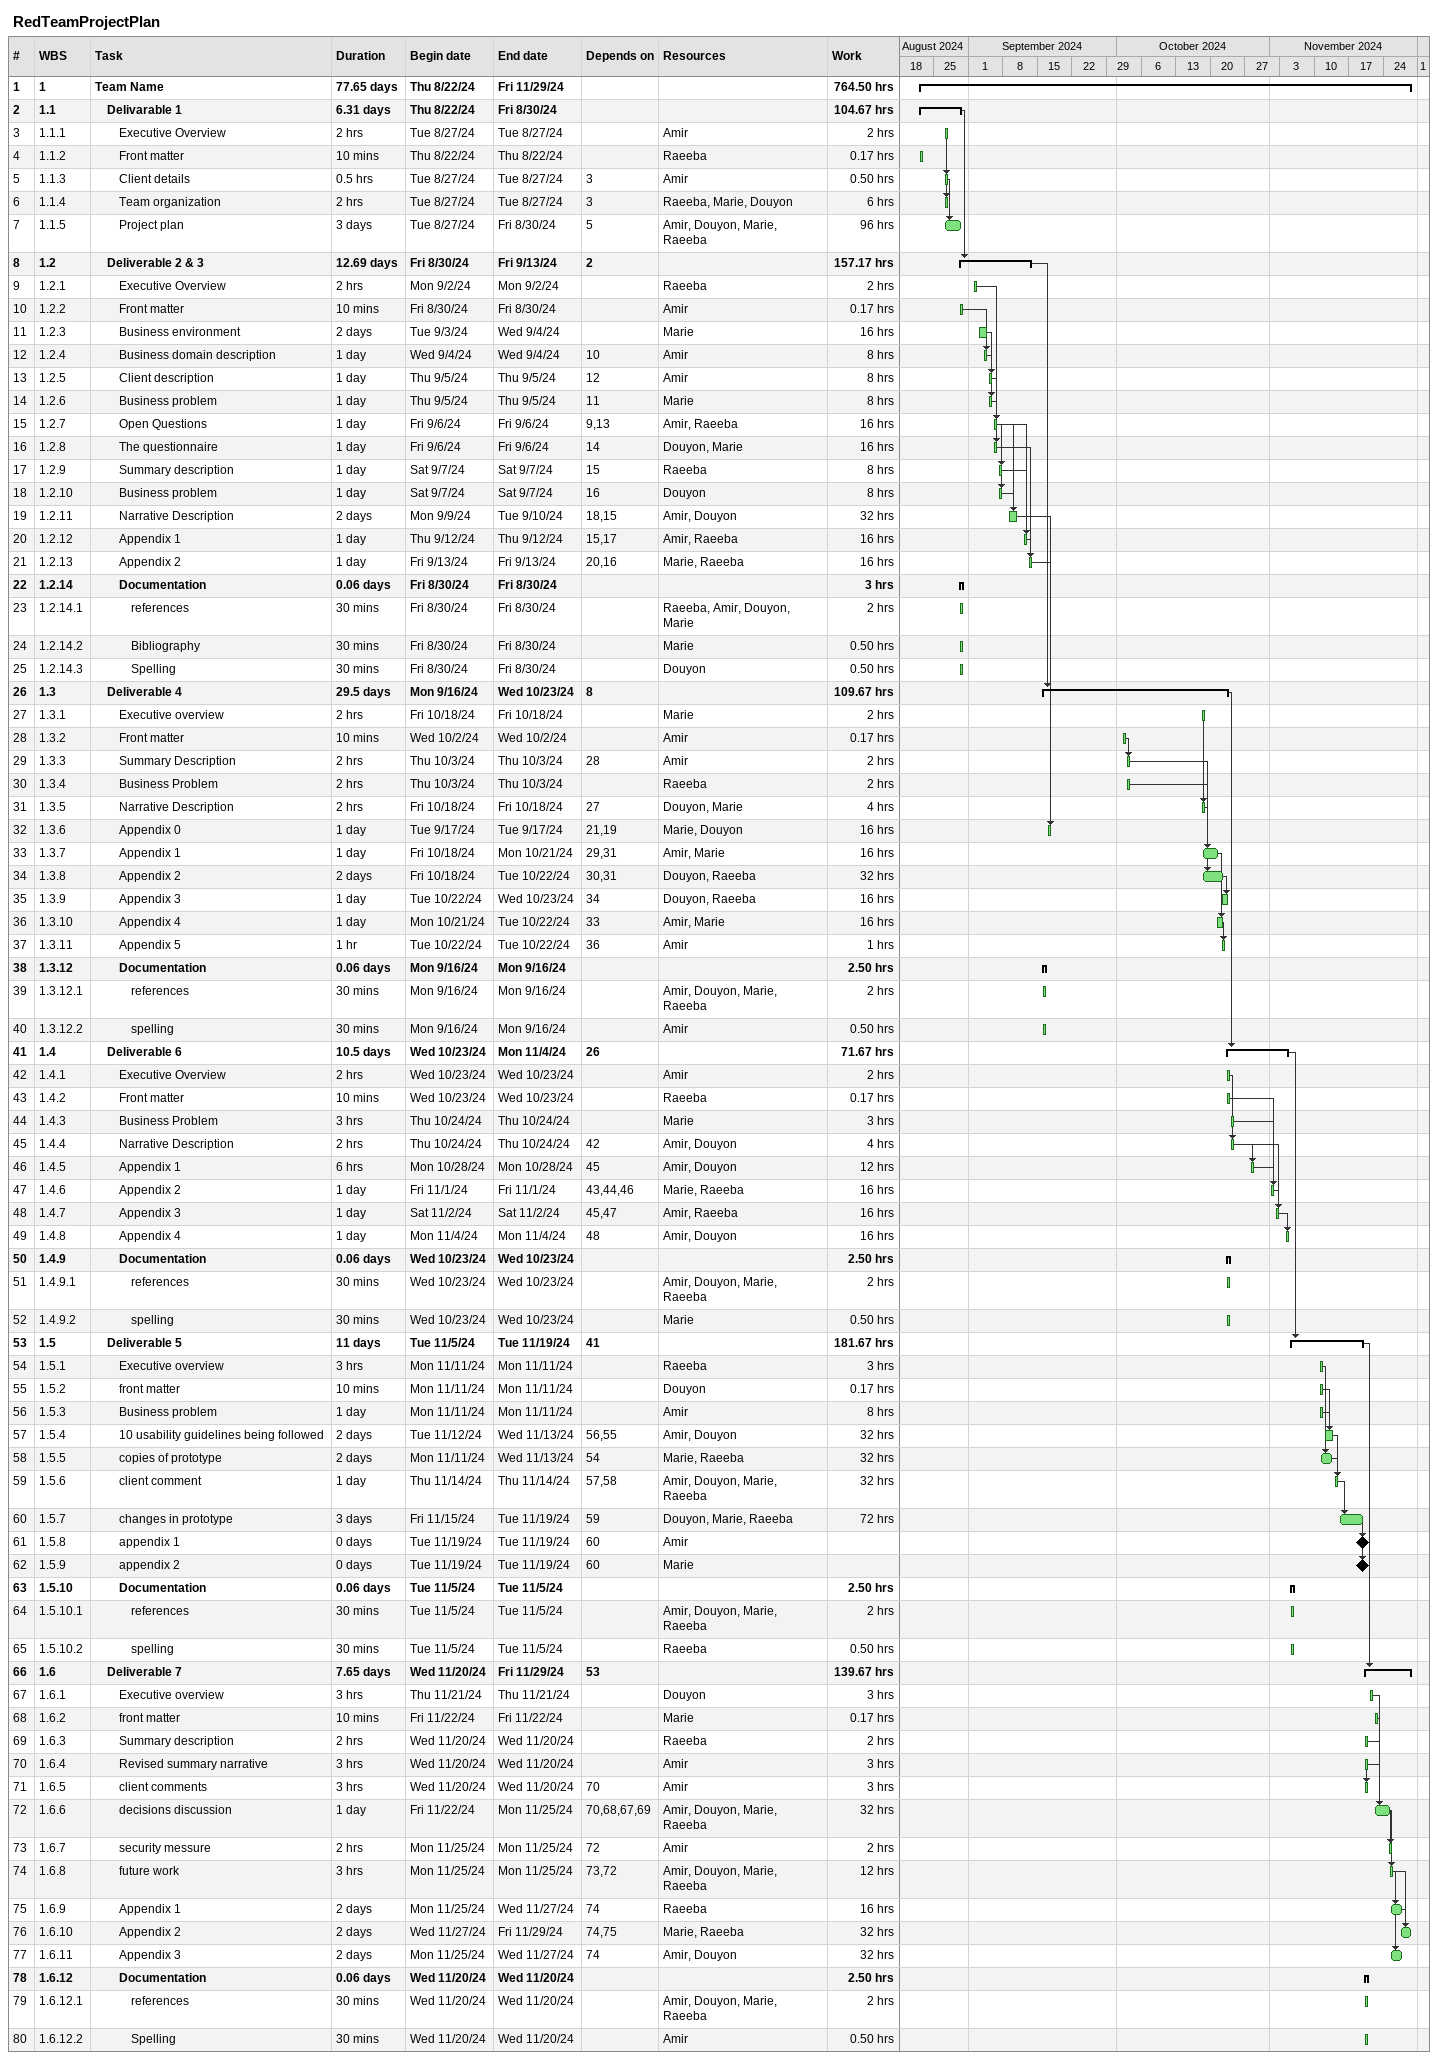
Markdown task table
RedTeamProjectPlan

| ID | WBS | Task | Duration | Start | Finish | Predecessors | Resources | Work (h) |
|---|---|---|---|---|---|---|---|---|
| 1 | 1 | **Team Name** | 77.65d | 2024-08-22 | 2024-11-29 |  |  | 764.50 |
| 2 | 1.1 | **Delivarable 1** | 6.31d | 2024-08-22 | 2024-08-30 |  |  | 104.67 |
| 3 | 1.1.1 | Executive Overview | 2h | 2024-08-27 | 2024-08-27 |  | Amir | 2 |
| 4 | 1.1.2 | Front matter | 10min | 2024-08-22 | 2024-08-22 |  | Raeeba | 0.17 |
| 5 | 1.1.3 | Client details | 0.5h | 2024-08-27 | 2024-08-27 | 3 | Amir | 0.50 |
| 6 | 1.1.4 | Team organization | 2h | 2024-08-27 | 2024-08-27 | 3 | Raeeba, Marie, Douyon | 6 |
| 7 | 1.1.5 | Project plan | 3d | 2024-08-27 | 2024-08-30 | 5 | Amir, Douyon, Marie, Raeeba | 96 |
| 8 | 1.2 | **Deliverable 2 & 3** | 12.69d | 2024-08-30 | 2024-09-13 | 2 |  | 157.17 |
| 9 | 1.2.1 | Executive Overview | 2h | 2024-09-02 | 2024-09-02 |  | Raeeba | 2 |
| 10 | 1.2.2 | Front matter | 10min | 2024-08-30 | 2024-08-30 |  | Amir | 0.17 |
| 11 | 1.2.3 | Business environment | 2d | 2024-09-03 | 2024-09-04 |  | Marie | 16 |
| 12 | 1.2.4 | Business domain description | 1d | 2024-09-04 | 2024-09-04 | 10 | Amir | 8 |
| 13 | 1.2.5 | Client description | 1d | 2024-09-05 | 2024-09-05 | 12 | Amir | 8 |
| 14 | 1.2.6 | Business problem | 1d | 2024-09-05 | 2024-09-05 | 11 | Marie | 8 |
| 15 | 1.2.7 | Open Questions | 1d | 2024-09-06 | 2024-09-06 | 9, 13 | Amir, Raeeba | 16 |
| 16 | 1.2.8 | The questionnaire | 1d | 2024-09-06 | 2024-09-06 | 14 | Douyon, Marie | 16 |
| 17 | 1.2.9 | Summary description | 1d | 2024-09-07 | 2024-09-07 | 15 | Raeeba | 8 |
| 18 | 1.2.10 | Business problem | 1d | 2024-09-07 | 2024-09-07 | 16 | Douyon | 8 |
| 19 | 1.2.11 | Narrative Description | 2d | 2024-09-09 | 2024-09-10 | 18, 15 | Amir, Douyon | 32 |
| 20 | 1.2.12 | Appendix 1 | 1d | 2024-09-12 | 2024-09-12 | 15, 17 | Amir, Raeeba | 16 |
| 21 | 1.2.13 | Appendix 2 | 1d | 2024-09-13 | 2024-09-13 | 20, 16 | Marie, Raeeba | 16 |
| 22 | 1.2.14 | **Documentation** | 0.06d | 2024-08-30 | 2024-08-30 |  |  | 3 |
| 23 | 1.2.14.1 | references | 30min | 2024-08-30 | 2024-08-30 |  | Raeeba, Amir, Douyon, Marie | 2 |
| 24 | 1.2.14.2 | Bibliography | 30min | 2024-08-30 | 2024-08-30 |  | Marie | 0.50 |
| 25 | 1.2.14.3 | Spelling | 30min | 2024-08-30 | 2024-08-30 |  | Douyon | 0.50 |
| 26 | 1.3 | **Deliverable 4** | 29.5d | 2024-09-16 | 2024-10-23 | 8 |  | 109.67 |
| 27 | 1.3.1 | Executive overview | 2h | 2024-10-18 | 2024-10-18 |  | Marie | 2 |
| 28 | 1.3.2 | Front matter | 10min | 2024-10-02 | 2024-10-02 |  | Amir | 0.17 |
| 29 | 1.3.3 | Summary Description | 2h | 2024-10-03 | 2024-10-03 | 28 | Amir | 2 |
| 30 | 1.3.4 | Business Problem | 2h | 2024-10-03 | 2024-10-03 |  | Raeeba | 2 |
| 31 | 1.3.5 | Narrative Description | 2h | 2024-10-18 | 2024-10-18 | 27 | Douyon, Marie | 4 |
| 32 | 1.3.6 | Appendix 0 | 1d | 2024-09-17 | 2024-09-17 | 21, 19 | Marie, Douyon | 16 |
| 33 | 1.3.7 | Appendix 1 | 1d | 2024-10-18 | 2024-10-21 | 29, 31 | Amir, Marie | 16 |
| 34 | 1.3.8 | Appendix 2 | 2d | 2024-10-18 | 2024-10-22 | 30, 31 | Douyon, Raeeba | 32 |
| 35 | 1.3.9 | Appendix 3 | 1d | 2024-10-22 | 2024-10-23 | 34 | Douyon, Raeeba | 16 |
| 36 | 1.3.10 | Appendix 4 | 1d | 2024-10-21 | 2024-10-22 | 33 | Amir, Marie | 16 |
| 37 | 1.3.11 | Appendix 5 | 1h | 2024-10-22 | 2024-10-22 | 36 | Amir | 1 |
| 38 | 1.3.12 | **Documentation** | 0.06d | 2024-09-16 | 2024-09-16 |  |  | 2.50 |
| 39 | 1.3.12.1 | references | 30min | 2024-09-16 | 2024-09-16 |  | Amir, Douyon, Marie, Raeeba | 2 |
| 40 | 1.3.12.2 | spelling | 30min | 2024-09-16 | 2024-09-16 |  | Amir | 0.50 |
| 41 | 1.4 | **Deliverable 6** | 10.5d | 2024-10-23 | 2024-11-04 | 26 |  | 71.67 |
| 42 | 1.4.1 | Executive Overview | 2h | 2024-10-23 | 2024-10-23 |  | Amir | 2 |
| 43 | 1.4.2 | Front matter | 10min | 2024-10-23 | 2024-10-23 |  | Raeeba | 0.17 |
| 44 | 1.4.3 | Business Problem | 3h | 2024-10-24 | 2024-10-24 |  | Marie | 3 |
| 45 | 1.4.4 | Narrative Description | 2h | 2024-10-24 | 2024-10-24 | 42 | Amir, Douyon | 4 |
| 46 | 1.4.5 | Appendix 1 | 6h | 2024-10-28 | 2024-10-28 | 45 | Amir, Douyon | 12 |
| 47 | 1.4.6 | Appendix 2 | 1d | 2024-11-01 | 2024-11-01 | 43, 44, 46 | Marie, Raeeba | 16 |
| 48 | 1.4.7 | Appendix 3 | 1d | 2024-11-02 | 2024-11-02 | 45, 47 | Amir, Raeeba | 16 |
| 49 | 1.4.8 | Appendix 4 | 1d | 2024-11-04 | 2024-11-04 | 48 | Amir, Douyon | 16 |
| 50 | 1.4.9 | **Documentation** | 0.06d | 2024-10-23 | 2024-10-23 |  |  | 2.50 |
| 51 | 1.4.9.1 | references | 30min | 2024-10-23 | 2024-10-23 |  | Amir, Douyon, Marie, Raeeba | 2 |
| 52 | 1.4.9.2 | spelling | 30min | 2024-10-23 | 2024-10-23 |  | Marie | 0.50 |
| 53 | 1.5 | **Deliverable 5** | 11d | 2024-11-05 | 2024-11-19 | 41 |  | 181.67 |
| 54 | 1.5.1 | Executive overview | 3h | 2024-11-11 | 2024-11-11 |  | Raeeba | 3 |
| 55 | 1.5.2 | front matter | 10min | 2024-11-11 | 2024-11-11 |  | Douyon | 0.17 |
| 56 | 1.5.3 | Business problem | 1d | 2024-11-11 | 2024-11-11 |  | Amir | 8 |
| 57 | 1.5.4 | 10 usability guidelines being followed | 2d | 2024-11-12 | 2024-11-13 | 56, 55 | Amir, Douyon | 32 |
| 58 | 1.5.5 | copies of prototype | 2d | 2024-11-11 | 2024-11-13 | 54 | Marie, Raeeba | 32 |
| 59 | 1.5.6 | client comment | 1d | 2024-11-14 | 2024-11-14 | 57, 58 | Amir, Douyon, Marie, Raeeba | 32 |
| 60 | 1.5.7 | changes in prototype | 3d | 2024-11-15 | 2024-11-19 | 59 | Douyon, Marie, Raeeba | 72 |
| 61 | 1.5.8 | appendix 1 | 0d | 2024-11-19 | 2024-11-19 | 60 | Amir |  |
| 62 | 1.5.9 | appendix 2 | 0d | 2024-11-19 | 2024-11-19 | 60 | Marie |  |
| 63 | 1.5.10 | **Documentation** | 0.06d | 2024-11-05 | 2024-11-05 |  |  | 2.50 |
| 64 | 1.5.10.1 | references | 30min | 2024-11-05 | 2024-11-05 |  | Amir, Douyon, Marie, Raeeba | 2 |
| 65 | 1.5.10.2 | spelling | 30min | 2024-11-05 | 2024-11-05 |  | Raeeba | 0.50 |
| 66 | 1.6 | **Deliverable 7** | 7.65d | 2024-11-20 | 2024-11-29 | 53 |  | 139.67 |
| 67 | 1.6.1 | Executive overview | 3h | 2024-11-21 | 2024-11-21 |  | Douyon | 3 |
| 68 | 1.6.2 | front matter | 10min | 2024-11-22 | 2024-11-22 |  | Marie | 0.17 |
| 69 | 1.6.3 | Summary description | 2h | 2024-11-20 | 2024-11-20 |  | Raeeba | 2 |
| 70 | 1.6.4 | Revised summary narrative | 3h | 2024-11-20 | 2024-11-20 |  | Amir | 3 |
| 71 | 1.6.5 | client comments | 3h | 2024-11-20 | 2024-11-20 | 70 | Amir | 3 |
| 72 | 1.6.6 | decisions discussion | 1d | 2024-11-22 | 2024-11-25 | 70, 68, 67, 69 | Amir, Douyon, Marie, Raeeba | 32 |
| 73 | 1.6.7 | security messure | 2h | 2024-11-25 | 2024-11-25 | 72 | Amir | 2 |
| 74 | 1.6.8 | future work | 3h | 2024-11-25 | 2024-11-25 | 73, 72 | Amir, Douyon, Marie, Raeeba | 12 |
| 75 | 1.6.9 | Appendix 1 | 2d | 2024-11-25 | 2024-11-27 | 74 | Raeeba | 16 |
| 76 | 1.6.10 | Appendix 2 | 2d | 2024-11-27 | 2024-11-29 | 74, 75 | Marie, Raeeba | 32 |
| 77 | 1.6.11 | Appendix 3 | 2d | 2024-11-25 | 2024-11-27 | 74 | Amir, Douyon | 32 |
| 78 | 1.6.12 | **Documentation** | 0.06d | 2024-11-20 | 2024-11-20 |  |  | 2.50 |
| 79 | 1.6.12.1 | references | 30min | 2024-11-20 | 2024-11-20 |  | Amir, Douyon, Marie, Raeeba | 2 |
| 80 | 1.6.12.2 | Spelling | 30min | 2024-11-20 | 2024-11-20 |  | Amir | 0.50 |
